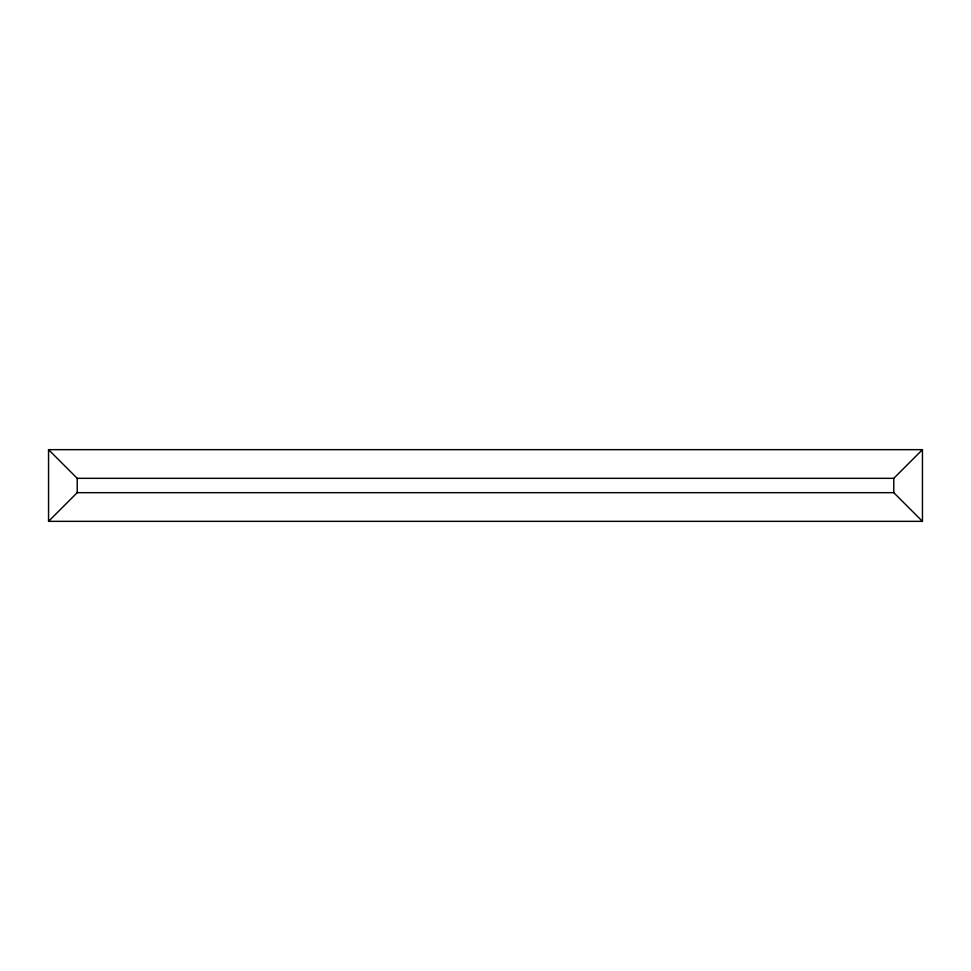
<?xml version="1.0" encoding="UTF-8"?>
<svg xmlns="http://www.w3.org/2000/svg" width="971" height="971" viewBox="0 0 971 971"><rect width="100%" height="100%" fill="white"/><g stroke="black" fill="none" stroke-linecap="round" stroke-linejoin="round"><path stroke-width="1.46" d="M48.55 521.342L77.219 492.673L893.781 492.673L922.45 521.342L922.45 449.658L48.55 449.658L48.55 521.342L922.45 521.342M48.55 449.658L77.219 478.327L893.781 478.327L922.45 449.658M893.781 478.327L893.781 492.673M77.219 478.327L77.219 492.673"/></g></svg>
